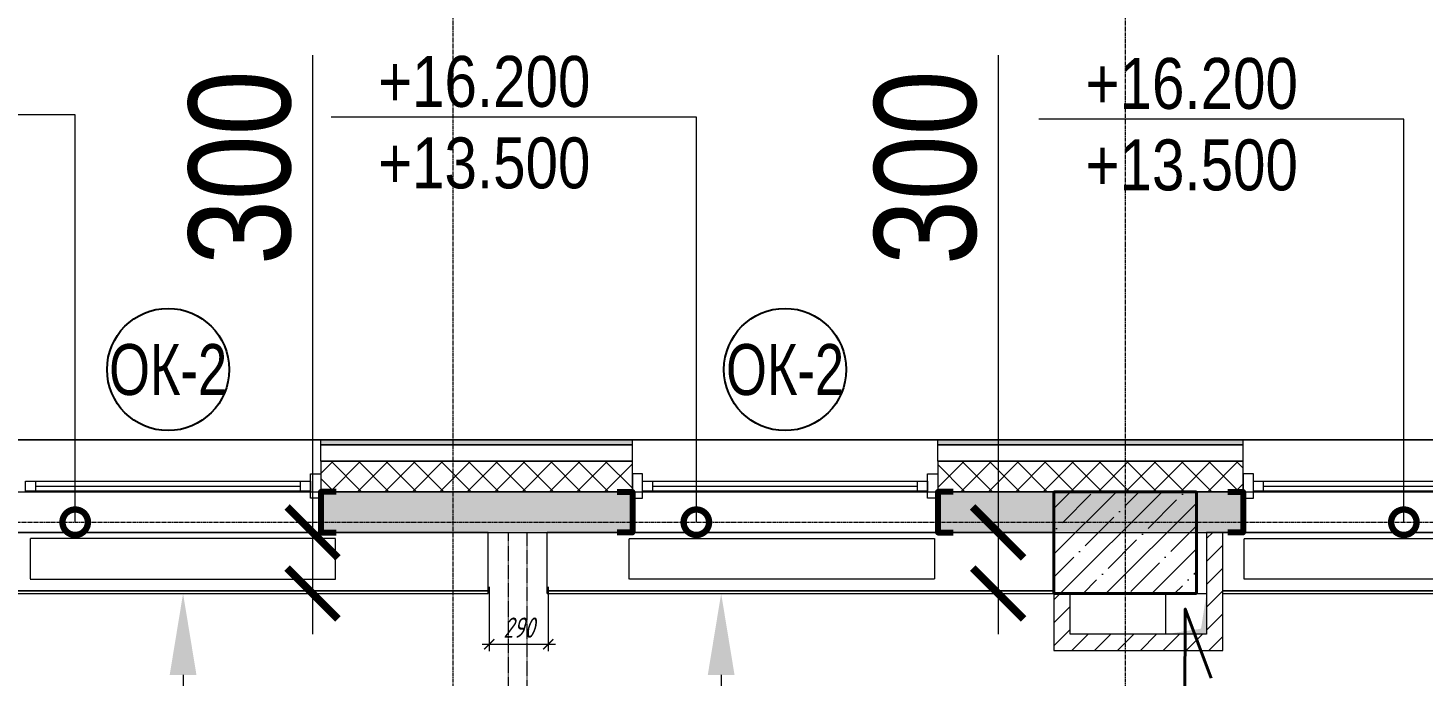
# Model space of a CAD drawing. Header units: millimetres. Extents: x -231292 to 573618, y -153144 to 564035.
# Drawn here: x 121540 to 128392, y 456346 to 459529 of the extents above; entities that cross this region are included whole.
import ezdxf
from ezdxf import colors
from ezdxf.entities.mleader import LeaderData, LeaderLine
from ezdxf.enums import TextEntityAlignment as Align
from ezdxf.math import Vec2, Vec3

# ---------------------------------------------------------------- set-up
doc = ezdxf.new("R2010")
doc.units = ezdxf.units.MM
for name, pattern in [('ADSK_Невидимые', [5, 3, -2]), ('CENTER2', [28.575, 19.05, -3.175, 3.175, -3.175]), ('HIDDEN2', [4.7625, 3.175, -1.5875])]:
    doc.linetypes.add(name, pattern=pattern)
doc.layers.get('0').update_dxf_attribs({"color": 250})
doc.layers.get('Defpoints').update_dxf_attribs({"color": 250})
for name, color, linetype, lineweight in [('A-Wall_Материал_Газоблок_Контур', 250, 'Continuous', 0), ('АР_Колонны', 250, 'Continuous', 35), ('АР_Окна', 250, 'Continuous', 5), ('АР_Окна марка', 250, 'Continuous', 9), ('АР_Отопительные приборы', 250, 'HIDDEN2', 0), ('АР_Размеры обшивки', 250, 'Continuous', 5), ('АР_Стены ЖБ', 250, 'Continuous', 35), ('АР_Стены ПЕНОблок', 250, 'Continuous', 20), ('АР_Тонкая', 250, 'Continuous', 5), ('АР_Утеплитель', 250, 'Continuous', 0), ('АР_Штриховка', 250, 'Continuous', 0), ('ВК_Шахты', 5, 'Continuous', 9), ('Зашивка радиаторов тип 2 (файерборд 2 слоя_керамогранит)', 250, 'Continuous', 0), ('КМ_Фахверки', 250, 'Continuous', 80), ('Марка окна', 250, 'Continuous', 0), ('Размеры зашивки ГКЛ', 250, 'Continuous', 0), ('РД_Воронки с кровли', 250, 'Continuous', 18), ('РД_Оси_100', 250, 'Continuous', 0), ('ТХ_Оборудование', 250, 'Continuous', 9)]:
    doc.layers.add(name, color=color, linetype=linetype, lineweight=lineweight)
doc.layers.add('АР_Делит', color=250, linetype='Continuous', lineweight=0, plot=False)
doc.styles.add('Arial_09', font='ARIALN.TTF', dxfattribs={"width": 0.9})
doc.styles.add('Isocpeur3', font='isocpeur.ttf')
doc.styles.add('style1', font='ARIALN.TTF')
doc.styles.add('T_dim', font='romans.shx', dxfattribs={"width": 0.7, "oblique": 15})
doc.dimstyles.new('1-50', dxfattribs={"dimscale": 50, "dimtxt": 2, "dimasz": 1, "dimexe": 0.7, "dimexo": 0.6, "dimtad": 1, "dimdec": 0, "dimlfac": -1, "dimtxsty": 'T_dim', "dimblk1": 'ARCHTICK', "dimblk2": 'ARCHTICK', "dimsah": 1, "dimcen": 0, "dimdle": 0.7, "dimclrd": 256, "dimclre": 256, "dimadec": 0, "dimazin": 0, "dimtfac": 1, "dimtdec": 0, "dimtmove": 1, "dimatfit": 3, "dimfxl": 25, "dimlwd": -1, "dimlwe": -1, "dimarcsym": 2})
doc.dimstyles.new('Dim200_ареал', dxfattribs={"dimscale": 100, "dimtxt": 5, "dimasz": 2.5, "dimexe": 2, "dimexo": 2, "dimgap": 1, "dimtad": 1, "dimzin": 12, "dimdsep": 46, "dimtxsty": 'style1', "dimblk": 'ARCHTICK', "dimcen": 3, "dimdle": 2, "dimclrd": 256, "dimclre": 256, "dimaunit": 1, "dimadec": 0, "dimazin": 3, "dimtfac": 1, "dimtmove": 1, "dimatfit": 3, "dimldrblk": 'OPEN30', "dimfxl": 5, "dimfxlon": 1, "dimtolj": 1, "dimtzin": 0, "dimlwd": 9, "dimlwe": 9, "dimarcsym": 0})

# ---------------------------------------------------------------- blocks, each defined once
blk = doc.blocks.new('_DotSmall')
at = {"color": 0, "linetype": 'ByBlock', "const_width": 0.5}
blk.add_lwpolyline([(-0.0625, 0, 1), (0.0625, 0, 1)], format="xyb", close=True, dxfattribs=at)
blk = doc.blocks.new('Ф_пеноблок 200')
at = {"layer": 'КМ_Фахверки'}
blk.add_lwpolyline([(0, -75), (0, 0), (200, 0), (200, -75)], dxfattribs=at)
blk = doc.blocks.new('otv')
at = {"linetype": 'Continuous'}
blk.add_lwpolyline([(0, -1), (0, 0), (1, 0), (1, -1)], close=True, dxfattribs=at)
blk.add_solid([(0, -1), (0, 0), (0.135, -0.137), (1, 0)], dxfattribs=at)
blk = doc.blocks.new('СОШ_2200_АР_ОСИ_М100_28.05.24')
at = {"layer": 'РД_Оси_100', "linetype": 'CENTER2'}
for p, q in [((73200, -6155), (73200, 139938.679)), ((-5954.958, 90900), (119910, 90900))]:
    blk.add_line(p, q, dxfattribs=at)
blk.add_lwpolyline([(76500, 139938.679), (76500, -6155)], dxfattribs=at)
blk = doc.blocks.new('_ArchTick')
at = {"color": 0, "linetype": 'ByBlock', "const_width": 0.15}
blk.add_lwpolyline([(-0.5, -0.5), (0.5, 0.5)], dxfattribs=at)
blk = doc.blocks.new('*D1087')
at = {"layer": 'Defpoints', "color": 0, "transparency": 16777216}
for p in [(123806.1, 456815.3), (124096.1, 456815.3), (124096.1, 456503)]:
    blk.add_point(p, dxfattribs=at)
at = {"layer": 'АР_Делит', "color": 0, "transparency": 16777216}
for p, q in [((123806.1, 456785.3), (123806.1, 456468)), ((124096.1, 456785.3), (124096.1, 456468)), ((123771.1, 456503), (124131.1, 456503))]:
    blk.add_line(p, q, dxfattribs=at)
at = {"layer": 'АР_Делит', "color": 0, "transparency": 16777216, "xscale": 50, "yscale": 50, "zscale": 50, "rotation": 180}
blk.add_blockref('_ArchTick', (123806.1, 456503), dxfattribs=at)
at = {"layer": 'АР_Делит', "color": 0, "transparency": 16777216, "xscale": 50, "yscale": 50, "zscale": 50}
blk.add_blockref('_ArchTick', (124096.1, 456503), dxfattribs=at)
at = {"layer": 'АР_Делит', "color": 0, "transparency": 16777216, "insert": (123951.1, 456584.2), "char_height": 100, "attachment_point": 5, "style": 'T_dim'}
blk.add_mtext('290', dxfattribs=at)
blk = doc.blocks.new('Bottom_R_1500')
at = {"layer": 'АР_Отопительные приборы'}
blk.add_lwpolyline([(-750, -100), (750, -100), (750, 100), (-750, 100)], close=True, dxfattribs=at)
blk = doc.blocks.new('Bottom_L_1500')
at = {"layer": 'АР_Отопительные приборы'}
blk.add_lwpolyline([(750, -100), (-750, -100), (-750, 100), (750, 100)], close=True, dxfattribs=at)
blk = doc.blocks.new('Bottom_L_1200')
at = {"layer": 'АР_Отопительные приборы'}
blk.add_lwpolyline([(600, -100), (-600, -100), (-600, 100), (600, 100)], close=True, dxfattribs=at)
blk = doc.blocks.new('*D957')
at = {"layer": 'Defpoints', "color": 0, "transparency": 16777216}
for p in [(122682.4, 457051.8), (122682.4, 456751.8), (122937.8, 456751.8)]:
    blk.add_point(p, dxfattribs=at)
at = {"layer": 'АР_Размеры обшивки', "lineweight": 9, "transparency": 16777216}
for p, q in [((122937.8, 459394.8), (122937.8, 457051.8)), ((122937.8, 457251.8), (122937.8, 456551.8)), ((122882.4, 457051.8), (123137.8, 457051.8)), ((122882.4, 456751.8), (123137.8, 456751.8))]:
    blk.add_line(p, q, dxfattribs=at)
at = {"layer": 'АР_Размеры обшивки', "lineweight": 9, "transparency": 16777216, "xscale": 250, "yscale": 250, "zscale": 250}
for p, rotation in [((122937.8, 457051.8), 90), ((122937.8, 456751.8), 270)]:
    blk.add_blockref('_ArchTick', p, dxfattribs=dict(at, rotation=rotation))
at = {"layer": 'АР_Размеры обшивки', "color": 0, "transparency": 16777216, "insert": (122582.6, 458842.7), "char_height": 500, "attachment_point": 5, "rotation": 90, "style": 'style1'}
blk.add_mtext('\\A1;300', dxfattribs=at)
blk = doc.blocks.new('_Open30')
at = {"color": 0, "linetype": 'ByBlock', "lineweight": -2}
for p, q in [((-1, 0.268), (0, 0)), ((0, 0), (-1, -0.268)), ((0, 0), (-1, 0))]:
    blk.add_line(p, q, dxfattribs=at)
blk = doc.blocks.new('*D958')
at = {"layer": 'Defpoints', "color": 0, "transparency": 16777216}
for p in [(126049.8, 457051.8), (126049.8, 456751.8), (126305.2, 456751.8)]:
    blk.add_point(p, dxfattribs=at)
at = {"layer": 'АР_Размеры обшивки', "lineweight": 9, "transparency": 16777216}
for p, q in [((126305.2, 459394.8), (126305.2, 457051.8)), ((126305.2, 457251.8), (126305.2, 456551.8)), ((126249.8, 457051.8), (126505.2, 457051.8)), ((126249.8, 456751.8), (126505.2, 456751.8))]:
    blk.add_line(p, q, dxfattribs=at)
at = {"layer": 'АР_Размеры обшивки', "lineweight": 9, "transparency": 16777216, "xscale": 250, "yscale": 250, "zscale": 250}
for p, rotation in [((126305.2, 457051.8), 90), ((126305.2, 456751.8), 270)]:
    blk.add_blockref('_ArchTick', p, dxfattribs=dict(at, rotation=rotation))
at = {"layer": 'АР_Размеры обшивки', "color": 0, "transparency": 16777216, "insert": (125949.9, 458842.7), "char_height": 500, "attachment_point": 5, "rotation": 90, "style": 'style1'}
blk.add_mtext('\\A1;300', dxfattribs=at)
blk = doc.blocks.new('МОК-Наименование')
at = {"layer": 'Defpoints'}
blk.add_circle((0, 0), 3, dxfattribs=at)
at = {"color": 0, "linetype": 'ByBlock', "lineweight": -2, "style": 'Isocpeur3', "width": 0.8, "flags": 4}
blk.add_attdef('АР-ОКНО:НАИМЕНОВАНИЕ', text='', height=2.5, dxfattribs=at).set_placement((0, 0), align=Align.MIDDLE)

msp = doc.modelspace()

# ---------------------------------------------------------------- hatches: boundary and pattern name
at = {"layer": 'АР_Штриховка', "linetype": 'Continuous', "lineweight": 0, "ltscale": 0.5}
h = msp.add_hatch(dxfattribs=at)
h.set_pattern_fill('ANSI31', color=256, scale=25, angle=-360, style=0)
h.set_pattern_definition([(45, (50428.77, 366201.75), (-56.1266, 56.1266), [])])
h.paths.add_polyline_path([(126658.768, 456751.77), (126578.768, 456751.77), (126578.768, 456471.753), (126658.768, 456551.753)], flags=0)
h = msp.add_hatch(dxfattribs=at)
h.set_pattern_fill('ANSI31', color=256, scale=25, style=0)
h.set_pattern_definition([(45, (50428.77, 366201.75), (-56.1266, 56.1266), [])])
h.paths.add_polyline_path([(127408.768, 456471.753), (127328.768, 456551.753), (126658.768, 456551.753), (126578.768, 456471.753)], flags=0)

# ---------------------------------------------------------------- linework, layer by layer
at = {"layer": 'АР_Делит'}
msp.add_lwpolyline([(95673.768, 434546.753), (95673.768, 457506.753), (165383.768, 457506.753)], dxfattribs=at)
at = {"layer": 'АР_Колонны', "linetype": 'HIDDEN2', "lineweight": 25}
msp.add_line((127278.768, 456751.753), (126578.768, 456751.753), dxfattribs=at)
at = {"layer": 'АР_Колонны', "linetype": 'Continuous', "lineweight": 35}
msp.add_line((126578.768, 456751.753), (127278.768, 456751.753), dxfattribs=at)
at = {"layer": 'АР_Окна', "linetype": 'Continuous', "lineweight": 5}
for p, q in [((122878.768, 457254.253), (122878.768, 457304.253)), ((125908.768, 457254.253), (125908.768, 457304.253))]:
    msp.add_line(p, q, dxfattribs=at)
for points in [[(122928.768, 457339.253), (122978.768, 457339.253), (122978.768, 457219.253), (122928.768, 457219.253)], [(125958.768, 457339.253), (126008.768, 457339.253), (126008.768, 457219.253), (125958.768, 457219.253)]]:
    msp.add_lwpolyline(points, close=True, dxfattribs=at)
at = {"layer": 'АР_Стены ЖБ', "linetype": 'Continuous', "lineweight": 40}
msp.add_line((126578.768, 456751.753), (127278.768, 456751.753), dxfattribs=at)
at = {"layer": 'АР_Стены ПЕНОблок', "linetype": 'Continuous', "lineweight": 20}
for p, q in [((122978.768, 457251.753), (122978.768, 457051.753)), ((126008.768, 457251.753), (126008.768, 457051.753)), ((126658.768, 456751.77), (126578.768, 456751.77)), ((126578.768, 456751.77), (126578.768, 456471.753)), ((126658.768, 456551.753), (126658.768, 456751.77)), ((127328.768, 456551.753), (126658.768, 456551.753)), ((126578.768, 456471.753), (127408.768, 456471.753))]:
    msp.add_line(p, q, dxfattribs=at)
at = {"layer": 'АР_Тонкая', "linetype": 'Continuous', "lineweight": 5}
for p, q in [((122978.768, 457401.753), (122978.768, 457506.753)), ((126008.768, 457401.753), (126008.768, 457506.753))]:
    msp.add_line(p, q, dxfattribs=at)
at = {"layer": 'АР_Утеплитель', "linetype": 'Continuous', "lineweight": 0}
for p, q in [((122978.768, 457401.753), (122978.768, 457251.753)), ((126008.768, 457401.753), (126008.768, 457251.753))]:
    msp.add_line(p, q, dxfattribs=at)
at = {"layer": 'Зашивка радиаторов тип 2 (файерборд 2 слоя_керамогранит)', "linetype": 'Continuous', "lineweight": 0}
for p, q in [((121478.767, 456764.252), (123801.1, 456764.245)), ((123801.1, 456764.245), (121478.767, 456764.252)), ((121478.767, 456751.752), (123801.1, 456751.745)), ((124091.102, 456764.245), (126578.769, 456764.253)), ((126578.769, 456764.253), (124091.102, 456764.245)), ((124091.102, 456751.745), (126578.769, 456751.753)), ((127408.768, 456764.253), (132578.768, 456764.253)), ((132578.768, 456764.253), (127408.768, 456764.253)), ((127408.768, 456751.753), (132578.768, 456751.753))]:
    msp.add_line(p, q, dxfattribs=at)
at = {"layer": 'РД_Воронки с кровли', "lineweight": 40}
msp.add_lwpolyline([(127220.267, 455744.821), (127224.266, 456675.778), (127352.207, 456336.159)], dxfattribs=at)

# ---------------------------------------------------------------- block references
at = {"layer": 'АР_Окна марка', "linetype": 'Continuous', "lineweight": 9}
ref = msp.add_blockref('МОК-Наименование', (122228.768, 457851.753), dxfattribs=dict(at, xscale=100, yscale=100, zscale=100))
ref.add_attrib('АР-ОКНО:НАИМЕНОВАНИЕ', 'ОК-2', dxfattribs={"layer": '0', "color": 0, "linetype": 'ByBlock', "lineweight": -2, "height": 250, "style": 'Arial_09', "width": 0.9}).set_placement((122228.768, 457851.753), align=Align.MIDDLE)
ref = msp.add_blockref('МОК-Наименование', (125258.768, 457851.753), dxfattribs=dict(at, xscale=100, yscale=100, zscale=100))
ref.add_attrib('АР-ОКНО:НАИМЕНОВАНИЕ', 'ОК-2', dxfattribs={"layer": '0', "color": 0, "linetype": 'ByBlock', "lineweight": -2, "height": 250, "style": 'Arial_09', "width": 0.9}).set_placement((125258.768, 457851.753), align=Align.MIDDLE)
at = {"layer": 'ВК_Шахты', "xscale": 200, "yscale": 200, "rotation": 180}
msp.add_blockref('otv', (127328.768, 456551.753), dxfattribs=at)
at = {"layer": 'КМ_Фахверки', "xscale": -1, "rotation": 90}
msp.add_blockref('Ф_пеноблок 200', (126008.768, 457251.753), dxfattribs=at)

# ---------------------------------------------------------------- dimensions: what is measured, and where the dimension line sits
at = {"layer": 'АР_Делит'}
dim = msp.add_linear_dim(base=(124096.101, 456502.985), p1=(123806.101, 456815.32), p2=(124096.101, 456815.32), dimstyle='1-50', override={"dimclrd": 0, "dimclre": 0}, dxfattribs=at)
dim.commit()
dim.dimension.update_dxf_attribs({"geometry": '*D1087', "text_midpoint": (123951.101, 456584.235)})

# ---------------------------------------------------------------- leaders
ml = msp.add_multileader_mtext('Standard', dxfattribs=at)
ml.set_content('предусмотреть лорбик_файерборд по мет.каркасу  от ФГ-15 до покрытия фермы/перекрытия', color=256, style='style1')
ml.set_leader_properties(color=256)
ml.build(insert=Vec2(0, 0))
ml.multileader.update_dxf_attribs({"has_dogleg": 0, "text_left_attachment_type": 6, "text_right_attachment_type": 6, "arrow_head_size": 500, "scale": 100})
ctx = ml.context
ctx.base_point, ctx.scale, ctx.char_height, ctx.arrow_head_size, ctx.landing_gap_size, ctx.plane_origin, ctx.plane_x_axis, ctx.plane_y_axis = Vec3(88386.092, 448523.465), 100, 300, 500, 50, Vec3(70706.091, 432922.418), Vec3(1, 0.00000001), Vec3(-0.00000001, 1)
ctx.left_attachment, ctx.right_attachment = 6, 6
notes = []
notes.append((ctx, [(1, (1, 1, 0), (88378.092, 448523.465), (1, 0.00000001), 8, [(0, [(97778.767, 450771.753)], 0, []), (1, [(62578.768, 519067.753)], 0, [])])]))
ctx.mtext.insert, ctx.mtext.text_direction, ctx.mtext.rotation, ctx.mtext.width, ctx.mtext.defined_height, ctx.mtext.flow_direction = Vec3(88436.092, 448906.753), Vec3(1, 0.00000001), 0.00000001, 4538.94863, 395.157, 5
at = {"layer": 'АР_Делит', "lineweight": 5}
ml = msp.add_multileader_mtext('Standard', dxfattribs=at)
ml.set_content('+стойку фахверка?', color=256, style='style1')
ml.set_leader_properties(color=256)
ml.build(insert=Vec2(0, 0))
ml.multileader.update_dxf_attribs({"has_dogleg": 0, "text_left_attachment_type": 6, "text_right_attachment_type": 6, "arrow_head_size": 300, "scale": 100})
ctx = ml.context
ctx.base_point, ctx.scale, ctx.char_height, ctx.arrow_head_size, ctx.landing_gap_size, ctx.plane_origin, ctx.plane_x_axis, ctx.plane_y_axis = Vec3(116860.488, 456182.082), 100, 300, 300, 50, Vec3(109047.74, 447543.813), Vec3(1, 0.00000001), Vec3(-0.00000001, 1)
ctx.left_attachment, ctx.right_attachment = 6, 6
notes.append((ctx, [(1, (1, 1, 0), (116060.488, 456182.082), (1, 0.00000001), 800, [(0, [(116053.09, 455581.891)], 0, [])])]))
ctx.mtext.insert, ctx.mtext.text_direction, ctx.mtext.rotation, ctx.mtext.width, ctx.mtext.flow_direction = Vec3(116910.488, 456570.282), Vec3(1, 0.00000001), 0.00000001, 3555.10591, 5
at = {"layer": 'Размеры зашивки ГКЛ'}
ml = msp.add_multileader_mtext('Standard', dxfattribs=at)
ml.set_content('\\pxsm1;Тип 2 ', color=(0, 0, 138), style='style1')
ml.set_leader_properties(color=256, linetype='ByLayer', lineweight=9)
ml.build(insert=Vec2(0, 0))
ml.multileader.update_dxf_attribs({"has_dogleg": 0, "text_left_attachment_type": 6, "text_right_attachment_type": 6, "text_bottom_attachment_type": 10, "dogleg_length": 25, "arrow_head_size": 400})
ctx = ml.context
ctx.base_point, ctx.char_height, ctx.arrow_head_size, ctx.landing_gap_size, ctx.plane_origin = Vec3(122302.19, 454255.483), 400, 400, 50, Vec3(115450.664, 462144.942)
ctx.left_attachment, ctx.right_attachment, ctx.top_attachment = 6, 6, 10
notes.append((ctx, [(0, (1, 1, 0), (122277.19, 454255.483), (1, 0), 25, [(1, [(122302.19, 456751.753)], 0, [])])]))
ctx.mtext.insert, ctx.mtext.width, ctx.mtext.defined_height, ctx.mtext.line_spacing_factor, ctx.mtext.flow_direction = Vec3(122352.19, 454735.483), 1668.44707, 600, 0.3, 5
ml = msp.add_multileader_mtext('Standard', dxfattribs=at)
ml.set_content('\\pxsm1;Тип 2 ', color=(0, 0, 138), style='style1')
ml.set_leader_properties(color=256, linetype='ByLayer', lineweight=9)
ml.build(insert=Vec2(0, 0))
ml.multileader.update_dxf_attribs({"has_dogleg": 0, "text_left_attachment_type": 6, "text_right_attachment_type": 6, "text_bottom_attachment_type": 10, "dogleg_length": 25, "arrow_head_size": 400})
ctx = ml.context
ctx.base_point, ctx.char_height, ctx.arrow_head_size, ctx.landing_gap_size, ctx.plane_origin = Vec3(124944.96, 454255.483), 400, 400, 50, Vec3(118093.434, 462144.942)
ctx.left_attachment, ctx.right_attachment, ctx.top_attachment = 6, 6, 10
notes.append((ctx, [(0, (1, 1, 0), (124919.96, 454255.483), (1, 0), 25, [(1, [(124944.96, 456751.753)], 0, [])])]))
ctx.mtext.insert, ctx.mtext.width, ctx.mtext.defined_height, ctx.mtext.line_spacing_factor, ctx.mtext.flow_direction = Vec3(124994.96, 454735.483), 1668.44707, 600, 0.3, 5
for ctx, leaders in notes:
    for number, flags, end, landing, length, lines in leaders:
        leader = LeaderData()
        leader.index, (leader.has_last_leader_line, leader.has_dogleg_vector, leader.attachment_direction) = number, flags
        leader.last_leader_point, leader.dogleg_vector, leader.dogleg_length = Vec3(end), Vec3(landing), length
        for number, points, colour, breaks in lines:
            line = LeaderLine()
            line.index, line.vertices, line.color, line.breaks = number, Vec3.list(points), colors.encode_raw_color(colour), breaks
            leader.lines.append(line)
        ctx.leaders.append(leader)

# ---------------------------------------------------------------- next in the draw order: leaders
at = {"layer": 'Марка окна', "lineweight": 0, "ltscale": 20}
ml = msp.add_multileader_mtext('Standard', dxfattribs=at)
ml.set_content('+16.200\\P+13.500', color=256, style='style1')
ml.set_leader_properties(color=256, linetype='ByLayer', lineweight=-1)
ml.set_arrow_properties(name='DOTSMALL')
ml.build(insert=Vec2(0, 0))
ml.multileader.update_dxf_attribs({"text_left_attachment_type": 6, "text_right_attachment_type": 6, "dogleg_length": 200, "arrow_head_size": 250})
ctx = ml.context
ctx.base_point, ctx.char_height, ctx.arrow_head_size, ctx.landing_gap_size, ctx.plane_origin = Vec3(120208.807, 459101.772), 250, 250, 0, Vec3(120092.223, 457487.935)
ctx.left_attachment, ctx.right_attachment = 6, 6
notes = []
notes.append((ctx, [(0, (1, 1, 0), (121772.323, 459101.772), (-1, 0), 550.044, [(0, [(121772.323, 457101.753)], 0, [])])]))
ctx.mtext.insert, ctx.mtext.line_spacing_factor, ctx.mtext.flow_direction = Vec3(120208.807, 459401.772), 0.96, 5
ctx.mtext.has_bg_fill, ctx.mtext.bg_color, ctx.mtext.bg_scale_factor, ctx.mtext.bg_transparency, ctx.mtext.use_window_bg_color = 1, -1027028792, 1.5, 0, 1
ml = msp.add_multileader_mtext('Standard', dxfattribs=at)
ml.set_content('+16.200\\P+13.500', color=256, style='style1')
ml.set_leader_properties(color=256, linetype='ByLayer', lineweight=-1)
ml.set_arrow_properties(name='DOTSMALL')
ml.build(insert=Vec2(0, 0))
ml.multileader.update_dxf_attribs({"text_left_attachment_type": 6, "text_right_attachment_type": 6, "dogleg_length": 200, "arrow_head_size": 250})
ctx = ml.context
ctx.base_point, ctx.char_height, ctx.arrow_head_size, ctx.landing_gap_size, ctx.plane_origin = Vec3(123259.535, 459091.493), 250, 250, 0, Vec3(123142.951, 457487.935)
ctx.left_attachment, ctx.right_attachment = 6, 6
notes.append((ctx, [(0, (1, 1, 0), (124823.051, 459091.493), (-1, 0), 550.044, [(0, [(124823.051, 457101.753)], 0, [])])]))
ctx.mtext.insert, ctx.mtext.line_spacing_factor, ctx.mtext.flow_direction = Vec3(123259.535, 459391.493), 0.96, 5
ctx.mtext.has_bg_fill, ctx.mtext.bg_color, ctx.mtext.bg_scale_factor, ctx.mtext.bg_transparency, ctx.mtext.use_window_bg_color = 1, -1027028792, 1.5, 0, 1
ml = msp.add_multileader_mtext('Standard', dxfattribs=at)
ml.set_content('+16.200\\P+13.500', color=256, style='style1')
ml.set_leader_properties(color=256, linetype='ByLayer', lineweight=-1)
ml.set_arrow_properties(name='DOTSMALL')
ml.build(insert=Vec2(0, 0))
ml.multileader.update_dxf_attribs({"text_left_attachment_type": 6, "text_right_attachment_type": 6, "dogleg_length": 200, "arrow_head_size": 250})
ctx = ml.context
ctx.base_point, ctx.char_height, ctx.arrow_head_size, ctx.landing_gap_size, ctx.plane_origin = Vec3(126734.463, 459081.646), 250, 250, 0, Vec3(126617.879, 457487.935)
ctx.left_attachment, ctx.right_attachment = 6, 6
notes.append((ctx, [(0, (1, 1, 0), (128297.979, 459081.646), (-1, 0), 550.044, [(0, [(128297.979, 457101.753)], 0, [])])]))
ctx.mtext.insert, ctx.mtext.line_spacing_factor, ctx.mtext.flow_direction = Vec3(126734.463, 459381.646), 0.96, 5
ctx.mtext.has_bg_fill, ctx.mtext.bg_color, ctx.mtext.bg_scale_factor, ctx.mtext.bg_transparency, ctx.mtext.use_window_bg_color = 1, -1027028792, 1.5, 0, 1
for ctx, leaders in notes:
    for number, flags, end, landing, length, lines in leaders:
        leader = LeaderData()
        leader.index, (leader.has_last_leader_line, leader.has_dogleg_vector, leader.attachment_direction) = number, flags
        leader.last_leader_point, leader.dogleg_vector, leader.dogleg_length = Vec3(end), Vec3(landing), length
        for number, points, colour, breaks in lines:
            line = LeaderLine()
            line.index, line.vertices, line.color, line.breaks = number, Vec3.list(points), colors.encode_raw_color(colour), breaks
            leader.lines.append(line)
        ctx.leaders.append(leader)

# ---------------------------------------------------------------- next in the draw order: hatches: boundary and pattern name
at = {"layer": 'АР_Штриховка', "linetype": 'Continuous', "lineweight": 0}
h = msp.add_hatch(dxfattribs=at)
h.set_pattern_fill('_U', color=256, style=0, pattern_type=0)
h.set_pattern_definition([(0, (50428.7677, 366201.7525), (0, 1), [])])
h.paths.add_polyline_path([(103778.768, 457506.753), (103778.768, 457481.753), (104678.768, 457481.753), (104678.768, 457506.753)], flags=0)
h.paths.add_polyline_path([(107678.768, 457506.753), (107678.768, 457481.753), (109328.768, 457481.753), (109328.768, 457506.753)], flags=0)
h.paths.add_polyline_path([(112328.768, 457506.753), (112328.768, 457481.753), (113228.768, 457481.753), (113228.768, 457506.753)], flags=0)
h.paths.add_polyline_path([(114728.768, 457506.753), (114728.768, 457481.753), (117578.766, 457481.753), (117578.766, 457506.753)], flags=0)
h.paths.add_polyline_path([(120578.766, 457506.753), (120578.766, 457481.753), (121478.768, 457481.753), (121478.768, 457506.753)], flags=0)
h.paths.add_polyline_path([(122978.768, 457506.753), (122978.768, 457481.753), (124508.768, 457481.753), (124508.768, 457506.753)], flags=0)
h.paths.add_polyline_path([(126008.768, 457506.753), (126008.768, 457481.753), (127508.768, 457481.753), (127508.768, 457506.753)], flags=0)
h.paths.add_polyline_path([(129908.768, 457506.753), (129908.768, 457481.753), (130508.768, 457481.753), (130508.768, 457506.753)], flags=0)
h.paths.add_polyline_path([(132008.768, 457506.753), (132008.768, 457481.753), (133508.768, 457481.753), (133508.768, 457506.753)], flags=0)
h.paths.add_polyline_path([(135008.768, 457506.753), (135008.768, 457481.753), (135608.768, 457481.753), (135608.768, 457506.753)], flags=0)
h.paths.add_polyline_path([(138008.768, 457506.753), (138008.768, 457481.753), (139508.768, 457481.753), (139508.768, 457506.753)], flags=0)
h.paths.add_polyline_path([(141008.768, 457506.753), (141008.768, 457481.753), (142078.768, 457481.753), (142078.768, 457506.753)], flags=0)
h.paths.add_polyline_path([(144478.768, 457506.753), (144478.768, 457481.753), (145378.768, 457481.753), (145378.768, 457506.753)], flags=0)
h.paths.add_polyline_path([(146878.768, 457506.753), (146878.768, 457481.753), (151578.768, 457481.753), (151578.768, 457506.753)], flags=0)
h.paths.add_polyline_path([(153078.768, 457506.753), (153078.768, 457481.753), (153978.768, 457481.753), (153978.768, 457506.753)], flags=0)
h.paths.add_polyline_path([(155478.768, 457506.753), (155478.768, 457481.753), (156378.768, 457481.753), (156378.768, 457506.753)], flags=0)
h.paths.add_polyline_path([(157878.768, 457506.753), (157878.768, 457481.753), (158778.768, 457481.753), (158778.768, 457506.753)], flags=0)
h.paths.add_polyline_path([(161778.768, 457506.753), (161778.768, 457481.753), (162678.768, 457481.753), (162678.768, 457506.753)], flags=0)
h.paths.add_polyline_path([(164178.768, 457506.753), (164178.768, 457481.753), (165358.768, 457481.753), (165383.768, 457506.753)], flags=0)
h = msp.add_hatch(dxfattribs=at)
h.set_pattern_fill('ANSI37', color=256, scale=30, style=0)
h.set_pattern_definition([(45, (50428.77, 366201.75), (-67.35192, 67.35192), []), (135, (50428.77, 366201.75), (-67.35192, -67.35192), [])])
h.paths.add_polyline_path([(103778.768, 457401.753), (103778.768, 457251.753), (104678.768, 457251.753), (104678.768, 457401.753)], flags=0)
h.paths.add_polyline_path([(107678.768, 457401.753), (107678.768, 457251.753), (109328.768, 457251.753), (109328.768, 457401.753)], flags=0)
h.paths.add_polyline_path([(112328.768, 457401.753), (112328.768, 457251.753), (113228.768, 457251.753), (113228.768, 457401.753)], flags=0)
h.paths.add_polyline_path([(114728.768, 457401.753), (114728.768, 457251.753), (117578.766, 457251.753), (117578.766, 457401.753)], flags=0)
h.paths.add_polyline_path([(120578.766, 457401.753), (120578.766, 457251.753), (121478.768, 457251.753), (121478.768, 457401.753)], flags=0)
h.paths.add_polyline_path([(122978.768, 457401.753), (122978.768, 457251.753), (124508.768, 457251.753), (124508.768, 457401.753)], flags=0)
h.paths.add_polyline_path([(126008.768, 457401.753), (126008.768, 457251.753), (127508.768, 457251.753), (127508.768, 457401.753)], flags=0)
h.paths.add_polyline_path([(129908.768, 457401.753), (129908.768, 457251.753), (130508.768, 457251.753), (130508.768, 457401.753)], flags=0)
h.paths.add_polyline_path([(132008.768, 457401.753), (132008.768, 457251.753), (133508.768, 457251.753), (133508.768, 457401.753)], flags=0)
h.paths.add_polyline_path([(135008.768, 457401.753), (135008.768, 457251.753), (135608.768, 457251.753), (135608.768, 457401.753)], flags=0)
h.paths.add_polyline_path([(138008.768, 457401.753), (138008.768, 457251.753), (139508.768, 457251.753), (139508.768, 457401.753)], flags=0)
h.paths.add_polyline_path([(141008.768, 457401.753), (141008.768, 457251.753), (142078.768, 457251.753), (142078.768, 457401.753)], flags=0)
h.paths.add_polyline_path([(144478.768, 457401.753), (144478.768, 457251.753), (145378.768, 457251.753), (145378.768, 457401.753)], flags=0)
h.paths.add_polyline_path([(146878.768, 457401.753), (146878.768, 457251.753), (151578.768, 457251.753), (151578.768, 457401.753)], flags=0)
h.paths.add_polyline_path([(153078.768, 457401.753), (153078.768, 457251.753), (153978.768, 457251.753), (153978.768, 457401.753)], flags=0)
h.paths.add_polyline_path([(155478.768, 457401.753), (155478.768, 457251.753), (156378.768, 457251.753), (156378.768, 457401.753)], flags=0)
h.paths.add_polyline_path([(157878.768, 457401.753), (157878.768, 457251.753), (158778.768, 457251.753), (158778.768, 457401.753)], flags=0)
h.paths.add_polyline_path([(161778.768, 457401.753), (161778.768, 457251.753), (162678.768, 457251.753), (162678.768, 457401.753)], flags=0)
h.paths.add_polyline_path([(164178.768, 457401.753), (164178.768, 457251.753), (165128.768, 457251.753), (165278.768, 457401.753)], flags=0)
h = msp.add_hatch(dxfattribs=at)
h.set_pattern_fill('AR-CONC', color=256, style=0)
h.set_pattern_definition([(50, (50428.77, 366201.75), (182.18467, -15.93909), [19.05, -209.55]), (355, (50428.77, 366201.75), (-35.24342, 191.05685), [15.24, -167.64058]), (100.45144, (50443.95, 366200.42), (146.94125, 175.11775), [16.19, -178.09024]), (46.1842, (50428.77, 366252.55), (271.07904, -42.04233), [28.575, -314.325]), (96.63556, (50451.36, 366249.05), (237.40413, 247.42612), [24.285, -267.1356]), (351.18415, (50428.77, 366252.55), (237.40413, 247.4261), [22.85997, -251.45973]), (21, (50454.17, 366239.85), (151.61439, -102.2652), [19.05, -209.55]), (326, (50454.17, 366239.85), (61.80203, 184.18797), [15.24, -167.64]), (71.45144, (50466.8, 366231.33), (213.41642, 81.92277), [16.19, -178.08994]), (37.5, (50428.77, 366201.75), (3.088603, 84.55504), [0, -165.608, 0, -170.18, 0, -168.275]), (7.5, (50428.77, 366201.75), (66.81966, 100.180575), [0, -97.028, 0, -161.798, 0, -64.135]), (327.5, (50372.126, 366201.75), (135.590595, -5.728744), [0, -63.5, 0, -198.12, 0, -262.89]), (317.5, (50346.73, 366201.75), (148.12918, 25.42649), [0, -82.55, 0, -131.572, 0, -186.69])])
h.paths.add_polyline_path([(103778.768, 457251.753), (103778.768, 457051.753), (104678.768, 457051.753), (104678.768, 457251.753)], flags=0)
h.paths.add_polyline_path([(107678.768, 457251.753), (107678.768, 457051.753), (109328.768, 457051.753), (109328.768, 457251.753)], flags=0)
h.paths.add_polyline_path([(112328.768, 457251.753), (112328.768, 457051.753), (113228.768, 457051.753), (113228.768, 457251.753)], flags=0)
h.paths.add_polyline_path([(114728.768, 457251.753), (114728.768, 457051.753), (117578.766, 457051.753), (117578.766, 457251.753)], flags=0)
h.paths.add_polyline_path([(120578.766, 457251.753), (120578.766, 457051.753), (121478.768, 457051.753), (121478.768, 457251.753)], flags=0)
h.paths.add_polyline_path([(122978.768, 457251.753), (122978.768, 457051.753), (124508.768, 457051.753), (124508.768, 457251.753)], flags=0)
h.paths.add_polyline_path([(126008.768, 457251.753), (126008.768, 457051.753), (127508.768, 457051.753), (127508.768, 457251.753)], flags=0)
h.paths.add_polyline_path([(129908.768, 457251.753), (129908.768, 457051.753), (130508.768, 457051.753), (130508.768, 457251.753)], flags=0)
h.paths.add_polyline_path([(132008.768, 457251.753), (132008.768, 457051.753), (133508.768, 457051.753), (133508.768, 457251.753)], flags=0)
h.paths.add_polyline_path([(135008.768, 457251.753), (135008.768, 457051.753), (135608.768, 457051.753), (135608.768, 457251.753)], flags=0)
h.paths.add_polyline_path([(138008.768, 457251.753), (138008.768, 457051.753), (139508.768, 457051.753), (139508.768, 457251.753)], flags=0)
h.paths.add_polyline_path([(141008.768, 457251.753), (141008.768, 457051.753), (142078.768, 457051.753), (142078.768, 457251.753)], flags=0)
h.paths.add_polyline_path([(144478.768, 457251.753), (144478.768, 457051.753), (145378.768, 457051.753), (145378.768, 457251.753)], flags=0)
h.paths.add_polyline_path([(146878.768, 457251.753), (146878.768, 457051.753), (151578.768, 457051.753), (151578.768, 457251.753)], flags=0)
h.paths.add_polyline_path([(153078.768, 457251.753), (153078.768, 457051.753), (153978.768, 457051.753), (153978.768, 457251.753)], flags=0)
h.paths.add_polyline_path([(155478.768, 457251.753), (155478.768, 457051.753), (156378.768, 457051.753), (156378.768, 457251.753)], flags=0)
h.paths.add_polyline_path([(157878.768, 457251.753), (157878.768, 457051.753), (158778.768, 457051.753), (158778.768, 457251.753)], flags=0)
h.paths.add_polyline_path([(161778.768, 457251.753), (161778.768, 457051.753), (162678.768, 457051.753), (162678.768, 457251.753)], flags=0)
h.paths.add_polyline_path([(164178.768, 457251.753), (164178.768, 457051.753), (164928.768, 457051.753), (165128.768, 457251.753)], flags=0)
at = {"layer": 'АР_Штриховка', "linetype": 'Continuous', "lineweight": 5}
h = msp.add_hatch(dxfattribs=at)
h.set_pattern_fill('ANSI35', color=256, scale=25, style=0)
h.set_pattern_definition([(45, (50428.77, 366201.75), (-112.2532, 112.2532), []), (45, (50541.02, 366201.75), (-112.2532, 112.2532), [198.4375, -39.6875, 0, -39.6875])])
h.paths.add_polyline_path([(126578.768, 456751.753), (127278.768, 456751.753), (127278.768, 457251.753), (126578.768, 457251.753)], flags=0)
at = {"layer": 'АР_Штриховка', "linetype": 'Continuous', "lineweight": 0, "ltscale": 0.5}
h = msp.add_hatch(dxfattribs=at)
h.set_pattern_fill('ANSI31', color=256, scale=25, style=0)
h.set_pattern_definition([(45, (50428.77, 366201.75), (-56.1266, 56.1266), [])])
h.paths.add_polyline_path([(127328.768, 456551.753), (127408.768, 456471.753), (127408.768, 457051.753), (127328.768, 457051.753)], flags=0)

# ---------------------------------------------------------------- next in the draw order: linework, layer by layer
at = {"layer": 'A-Wall_Материал_Газоблок_Контур', "linetype": 'Continuous', "lineweight": 0}
for p, q in [((122978.768, 457506.753), (121478.768, 457506.753)), ((126008.768, 457506.753), (124508.768, 457506.753)), ((129908.768, 457506.753), (127508.768, 457506.753)), ((121478.768, 457051.753), (122978.768, 457051.753)), ((124508.768, 457051.753), (126008.768, 457051.753)), ((127508.768, 457051.753), (129908.768, 457051.753))]:
    msp.add_line(p, q, dxfattribs=at)
at = {"layer": 'АР_Колонны', "linetype": 'HIDDEN2', "lineweight": 25}
for p, q in [((126578.768, 457251.753), (127278.768, 457251.753)), ((126578.768, 456751.753), (126578.768, 457251.753)), ((127278.768, 457251.753), (127278.768, 456751.753))]:
    msp.add_line(p, q, dxfattribs=at)
at = {"layer": 'АР_Колонны', "linetype": 'Continuous', "lineweight": 35}
for p, q in [((127278.768, 457251.753), (126578.768, 457251.753)), ((126578.768, 457251.753), (126578.768, 456751.753)), ((127278.768, 456751.753), (127278.768, 457251.753))]:
    msp.add_line(p, q, dxfattribs=at)
at = {"layer": 'АР_Окна', "linetype": 'Continuous', "lineweight": 5}
for p, q in [((121478.768, 457506.753), (122978.768, 457506.753)), ((124508.768, 457506.753), (126008.768, 457506.753)), ((127508.768, 457506.753), (129908.768, 457506.753)), ((121578.768, 457254.253), (121578.768, 457304.253)), ((121578.768, 457279.253), (122878.768, 457279.253)), ((124608.768, 457254.253), (124608.768, 457304.253)), ((124608.768, 457279.253), (125908.768, 457279.253)), ((127608.768, 457254.253), (127608.768, 457304.253)), ((127608.768, 457279.253), (129808.768, 457279.253)), ((121478.768, 457051.753), (122978.768, 457051.753)), ((124508.768, 457051.753), (126008.768, 457051.753)), ((127508.768, 457051.753), (129908.768, 457051.753))]:
    msp.add_line(p, q, dxfattribs=at)
for points in [[(124558.768, 457339.253), (124508.768, 457339.253), (124508.768, 457219.253), (124558.768, 457219.253)], [(127558.768, 457339.253), (127508.768, 457339.253), (127508.768, 457219.253), (127558.768, 457219.253)], [(121528.768, 457254.253), (121528.768, 457304.253), (122928.768, 457304.253), (122928.768, 457254.253)], [(124558.768, 457254.253), (124558.768, 457304.253), (125958.768, 457304.253), (125958.768, 457254.253)], [(127558.768, 457254.253), (127558.768, 457304.253), (129858.768, 457304.253), (129858.768, 457254.253)]]:
    msp.add_lwpolyline(points, close=True, dxfattribs=at)
at = {"layer": 'АР_Стены ЖБ', "linetype": 'Continuous', "lineweight": 40}
for p, q in [((127278.768, 457251.753), (126578.768, 457251.753)), ((126578.768, 457251.753), (126578.768, 456751.753)), ((127278.768, 456751.753), (127278.768, 457251.753))]:
    msp.add_line(p, q, dxfattribs=at)
at = {"layer": 'АР_Стены ПЕНОблок', "linetype": 'Continuous', "lineweight": 20}
for p, q in [((124508.768, 457251.753), (122978.768, 457251.753)), ((124508.768, 457051.753), (124508.768, 457251.753)), ((127508.768, 457251.753), (126008.768, 457251.753)), ((127508.768, 457051.753), (127508.768, 457251.753)), ((122978.768, 457051.753), (124508.768, 457051.753)), ((126008.768, 457051.753), (127508.768, 457051.753)), ((127408.768, 457051.753), (127328.768, 457051.753)), ((127328.768, 457051.753), (127328.768, 456551.753)), ((127408.768, 456471.753), (127408.768, 457051.753))]:
    msp.add_line(p, q, dxfattribs=at)
at = {"layer": 'АР_Тонкая', "linetype": 'Continuous', "lineweight": 5}
for p, q in [((124508.768, 457506.753), (122978.768, 457506.753)), ((124508.768, 457481.753), (122978.768, 457481.753)), ((122978.768, 457481.753), (124508.768, 457481.753)), ((124508.768, 457401.753), (124508.768, 457506.753)), ((127508.768, 457506.753), (126008.768, 457506.753)), ((127508.768, 457481.753), (126008.768, 457481.753)), ((126008.768, 457481.753), (127508.768, 457481.753)), ((127508.768, 457401.753), (127508.768, 457506.753)), ((122978.768, 457401.753), (124508.768, 457401.753)), ((126008.768, 457401.753), (127508.768, 457401.753))]:
    msp.add_line(p, q, dxfattribs=at)
at = {"layer": 'АР_Утеплитель', "linetype": 'Continuous', "lineweight": 0}
for p, q in [((124508.768, 457401.753), (122978.768, 457401.753)), ((124508.768, 457251.753), (124508.768, 457401.753)), ((127508.768, 457401.753), (126008.768, 457401.753)), ((127508.768, 457251.753), (127508.768, 457401.753)), ((122978.768, 457251.753), (124508.768, 457251.753)), ((126008.768, 457251.753), (127508.768, 457251.753))]:
    msp.add_line(p, q, dxfattribs=at)
at = {"layer": 'Зашивка радиаторов тип 2 (файерборд 2 слоя_керамогранит)', "linetype": 'Continuous', "lineweight": 0}
for p, q in [((123801.101, 457051.745), (121478.768, 457051.752)), ((123801.1, 456751.745), (123801.101, 457051.745)), ((126578.768, 457051.753), (124091.101, 457051.745)), ((124091.102, 456751.745), (124091.101, 457051.745)), ((126578.769, 456751.753), (126578.768, 457051.753)), ((132578.768, 457051.753), (127408.768, 457051.753)), ((127408.768, 456751.753), (127408.768, 457051.753))]:
    msp.add_line(p, q, dxfattribs=at)
at = {"layer": 'КМ_Фахверки', "lineweight": 5}
msp.add_lwpolyline([(96278.918, 457251.752), (165128.768, 457251.753), (165128.768, 366101.753), (95928.768, 366101.753), (95928.768, 434726.753), (96278.918, 434726.753), (96278.918, 457251.752)], dxfattribs=at)
at = {"layer": 'ТХ_Оборудование', "linetype": 'ADSK_Невидимые'}
msp.add_lwpolyline([(123991.101, 457051.745), (123991.101, 451201.745), (123901.101, 451201.745), (123901.101, 457051.745)], close=True, dxfattribs=at)

# ---------------------------------------------------------------- next in the draw order: block references
at = {"layer": 'АР_Отопительные приборы', "rotation": 180}
for name, p in [('Bottom_R_1500', (122301.421, 456921.753)), ('Bottom_L_1500', (125243.44, 456921.753)), ('Bottom_L_1200', (128113.015, 456921.753))]:
    msp.add_blockref(name, p, dxfattribs=at)
at = {"layer": 'КМ_Фахверки', "xscale": -1, "rotation": 90}
msp.add_blockref('Ф_пеноблок 200', (122978.768, 457251.753), dxfattribs=at)
at = {"layer": 'КМ_Фахверки', "rotation": 270}
for p in [(124508.768, 457251.753), (127508.768, 457251.753)]:
    msp.add_blockref('Ф_пеноблок 200', p, dxfattribs=at)
at = {"layer": 'РД_Оси_100'}
msp.add_blockref('СОШ_2200_АР_ОСИ_М100_28.05.24', (50428.768, 366201.753), dxfattribs=at)

# ---------------------------------------------------------------- next in the draw order: dimensions: what is measured, and where the dimension line sits
at = {"layer": 'АР_Размеры обшивки'}
for base, p1, p2, picture, middle in [((122937.841, 456751.752), (122682.442, 457051.752), (122682.442, 456751.752), '*D957', (123318.127, 458842.7)), ((126305.167, 456751.752), (126049.768, 457051.752), (126049.768, 456751.752), '*D958', (126685.453, 458842.7))]:
    dim = msp.add_linear_dim(base=base, p1=p1, p2=p2, angle=90, dimstyle='Dim200_ареал', override={"dimdec": 0}, dxfattribs=at)
    dim.commit()
    dim.dimension.update_dxf_attribs({"geometry": picture, "text_midpoint": middle, "dimtype": 160})

# ---------------------------------------------------------------- next in the draw order: leaders
at = {"layer": 'АР_Делит'}
ml = msp.add_multileader_mtext('Standard', dxfattribs=at)
ml.set_content('файерборд по мет.каркасу от блоков до покрытия фермы', color=256, style='style1')
ml.set_leader_properties(color=256)
ml.build(insert=Vec2(0, 0))
ml.multileader.update_dxf_attribs({"has_dogleg": 0, "text_left_attachment_type": 6, "text_right_attachment_type": 6, "arrow_head_size": 500, "scale": 100})
ctx = ml.context
ctx.base_point, ctx.scale, ctx.char_height, ctx.arrow_head_size, ctx.landing_gap_size, ctx.plane_origin, ctx.plane_x_axis, ctx.plane_y_axis = Vec3(93866.227, 460059.656), 100, 300, 500, 50, Vec3(74863.131, 445764.321), Vec3(1, 0.00000001), Vec3(-0.00000001, 1)
ctx.left_attachment, ctx.right_attachment = 6, 6
notes = []
notes.append((ctx, [(0, (1, 1, 0), (98252.808, 460059.656), (-1, -0.00000001), 8, [(0, [(104028.768, 453751.752), (108348.768, 453684.911)], 0, [])])]))
ctx.mtext.insert, ctx.mtext.text_direction, ctx.mtext.rotation, ctx.mtext.width, ctx.mtext.defined_height, ctx.mtext.flow_direction = Vec3(93916.227, 460442.944), Vec3(1, 0.00000001), 0.00000001, 4538.94863, 395.157, 5
at = {"layer": 'АР_Делит', "lineweight": 0}
ml = msp.add_multileader_mtext('Standard', dxfattribs=at)
ml.set_content('Обратить внимание- зашивка воронки', color=256, style='style1')
ml.set_leader_properties(color=256)
ml.build(insert=Vec2(0, 0))
ml.multileader.update_dxf_attribs({"has_dogleg": 0, "text_left_attachment_type": 6, "text_right_attachment_type": 6, "arrow_head_size": 500, "scale": 100})
ctx = ml.context
ctx.base_point, ctx.scale, ctx.char_height, ctx.arrow_head_size, ctx.landing_gap_size, ctx.plane_origin, ctx.plane_x_axis, ctx.plane_y_axis = Vec3(103748.104, 458690.592), 100, 300, 500, 50, Vec3(99795.968, 457920.081), Vec3(1, 0.00000001), Vec3(-0.00000001, 1)
ctx.left_attachment, ctx.right_attachment = 6, 6
notes.append((ctx, [(0, (1, 1, 0), (107135.231, 458690.592), (-1, -0.00000001), 8, [(0, [(108678.768, 454451.752)], 0, [])])]))
ctx.mtext.insert, ctx.mtext.text_direction, ctx.mtext.rotation, ctx.mtext.width, ctx.mtext.defined_height, ctx.mtext.flow_direction = Vec3(103798.104, 459073.88), Vec3(1, 0.00000001), 0.00000001, 4190.47386, 395.157, 5
for ctx, leaders in notes:
    for number, flags, end, landing, length, lines in leaders:
        leader = LeaderData()
        leader.index, (leader.has_last_leader_line, leader.has_dogleg_vector, leader.attachment_direction) = number, flags
        leader.last_leader_point, leader.dogleg_vector, leader.dogleg_length = Vec3(end), Vec3(landing), length
        for number, points, colour, breaks in lines:
            line = LeaderLine()
            line.index, line.vertices, line.color, line.breaks = number, Vec3.list(points), colors.encode_raw_color(colour), breaks
            leader.lines.append(line)
        ctx.leaders.append(leader)

doc.saveas('drawing.dxf')
